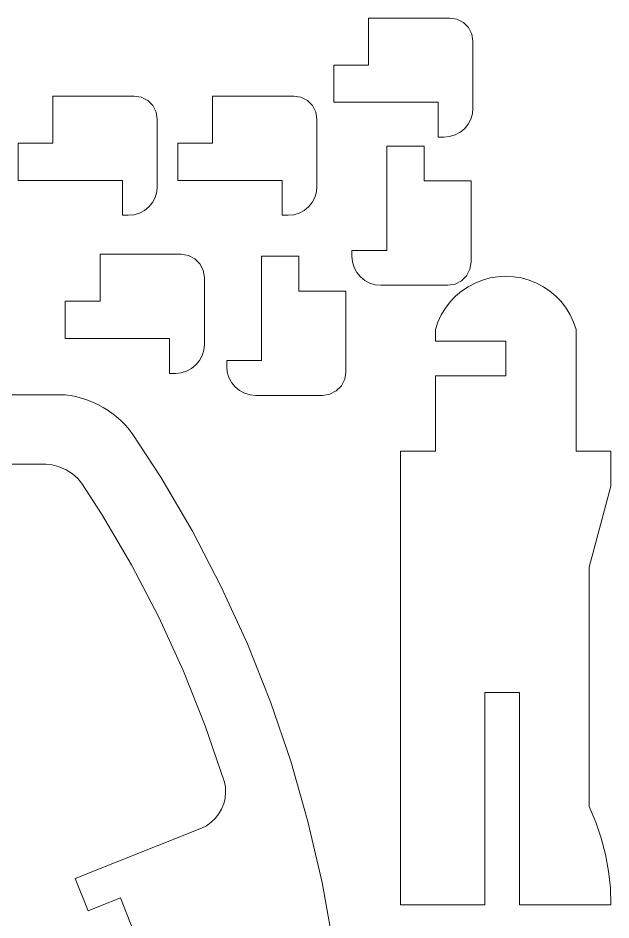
# Model space of a CAD drawing. Header units: millimetres. Extents: x -516 to 519, y -297 to 340.
# Drawn here: x 360.2 to 411.4, y -119.5 to -41.6 of the extents above; entities that cross this region are included whole.
import ezdxf

# ---------------------------------------------------------------- set-up
doc = ezdxf.new("R2010")
doc.units = ezdxf.units.MM
doc.header["$MEASUREMENT"] = 0
doc.layers.add('layer 1', color=7, linetype='Continuous')

msp = doc.modelspace()

# ---------------------------------------------------------------- linework, layer by layer
at = {"layer": 'layer 1', "color": 250, "lineweight": 18}
for points, knots in [([(387.4332, -48.8649), (387.4332, -48.8649), (387.4332, -45.6486), (387.4332, -45.6486), (387.4332, -45.6486), (390.4344, -45.6486), (390.4344, -45.6486), (390.4344, -45.6486), (390.4344, -41.5884), (390.4344, -41.5884), (390.4344, -41.5884), (397.438, -41.5884), (397.438, -41.5884), (397.438, -41.5884), (398.0564, -41.6864), (398.0564, -41.6864), (398.0564, -41.6864), (398.614, -41.9706), (398.614, -41.9706), (398.614, -41.9706), (399.0569, -42.4135), (399.0569, -42.4135), (399.0569, -42.4135), (399.3411, -42.9711), (399.3411, -42.9711), (399.3411, -42.9711), (399.4389, -43.5895), (399.4389, -43.5895), (399.4389, -43.5895), (399.4389, -49.374), (399.4389, -49.374), (399.4389, -49.374), (399.391, -49.8617), (399.391, -49.8617), (399.391, -49.8617), (399.2488, -50.3307), (399.2488, -50.3307), (399.2488, -50.3307), (399.0175, -50.7632), (399.0175, -50.7632), (399.0175, -50.7632), (398.7064, -51.1426), (398.7064, -51.1426), (398.7064, -51.1426), (398.3274, -51.4532), (398.3274, -51.4532), (398.3274, -51.4532), (397.895, -51.6844), (397.895, -51.6844), (397.895, -51.6844), (397.4259, -51.8272), (397.4259, -51.8272), (397.4259, -51.8272), (396.9377, -51.8752), (396.9377, -51.8752), (396.9377, -51.8752), (396.4375, -51.8752), (396.4375, -51.8752), (396.4375, -51.8752), (396.4375, -48.8649), (396.4375, -48.8649), (396.4375, -48.8649), (387.4332, -48.8649), (387.4332, -48.8649)], [0, 0, 0, 0, 0.047619, 0.047619, 0.047619, 0.0952381, 0.0952381, 0.0952381, 0.1428571, 0.1428571, 0.1428571, 0.1904762, 0.1904762, 0.1904762, 0.2380952, 0.2380952, 0.2380952, 0.2857143, 0.2857143, 0.2857143, 0.3333333, 0.3333333, 0.3333333, 0.3809524, 0.3809524, 0.3809524, 0.4285714, 0.4285714, 0.4285714, 0.4761905, 0.4761905, 0.4761905, 0.5238095, 0.5238095, 0.5238095, 0.5714286, 0.5714286, 0.5714286, 0.6190476, 0.6190476, 0.6190476, 0.6666667, 0.6666667, 0.6666667, 0.7142857, 0.7142857, 0.7142857, 0.7619048, 0.7619048, 0.7619048, 0.8095238, 0.8095238, 0.8095238, 0.8571429, 0.8571429, 0.8571429, 0.9047619, 0.9047619, 0.9047619, 0.952381, 0.952381, 0.952381, 1, 1, 1, 1]), ([(360.1955, -55.6025), (360.1955, -55.6025), (360.1955, -52.3862), (360.1955, -52.3862), (360.1955, -52.3862), (363.1967, -52.3862), (363.1967, -52.3862), (363.1967, -52.3862), (363.1967, -48.326), (363.1967, -48.326), (363.1967, -48.326), (370.2004, -48.326), (370.2004, -48.326), (370.2004, -48.326), (370.8187, -48.424), (370.8187, -48.424), (370.8187, -48.424), (371.3763, -48.7082), (371.3763, -48.7082), (371.3763, -48.7082), (371.8193, -49.151), (371.8193, -49.151), (371.8193, -49.151), (372.1035, -49.7086), (372.1035, -49.7086), (372.1035, -49.7086), (372.2012, -50.3271), (372.2012, -50.3271), (372.2012, -50.3271), (372.2012, -56.1116), (372.2012, -56.1116), (372.2012, -56.1116), (372.1533, -56.5992), (372.1533, -56.5992), (372.1533, -56.5992), (372.0111, -57.0683), (372.0111, -57.0683), (372.0111, -57.0683), (371.7799, -57.5008), (371.7799, -57.5008), (371.7799, -57.5008), (371.4687, -57.8801), (371.4687, -57.8801), (371.4687, -57.8801), (371.0897, -58.1908), (371.0897, -58.1908), (371.0897, -58.1908), (370.6573, -58.422), (370.6573, -58.422), (370.6573, -58.422), (370.1883, -58.5647), (370.1883, -58.5647), (370.1883, -58.5647), (369.7, -58.6127), (369.7, -58.6127), (369.7, -58.6127), (369.1998, -58.6127), (369.1998, -58.6127), (369.1998, -58.6127), (369.1998, -55.6025), (369.1998, -55.6025), (369.1998, -55.6025), (360.1955, -55.6025), (360.1955, -55.6025)], [0, 0, 0, 0, 0.047619, 0.047619, 0.047619, 0.0952381, 0.0952381, 0.0952381, 0.1428571, 0.1428571, 0.1428571, 0.1904762, 0.1904762, 0.1904762, 0.2380952, 0.2380952, 0.2380952, 0.2857143, 0.2857143, 0.2857143, 0.3333333, 0.3333333, 0.3333333, 0.3809524, 0.3809524, 0.3809524, 0.4285714, 0.4285714, 0.4285714, 0.4761905, 0.4761905, 0.4761905, 0.5238095, 0.5238095, 0.5238095, 0.5714286, 0.5714286, 0.5714286, 0.6190476, 0.6190476, 0.6190476, 0.6666667, 0.6666667, 0.6666667, 0.7142857, 0.7142857, 0.7142857, 0.7619048, 0.7619048, 0.7619048, 0.8095238, 0.8095238, 0.8095238, 0.8571429, 0.8571429, 0.8571429, 0.9047619, 0.9047619, 0.9047619, 0.952381, 0.952381, 0.952381, 1, 1, 1, 1]), ([(373.9774, -55.6025), (373.9774, -55.6025), (373.9774, -52.3862), (373.9774, -52.3862), (373.9774, -52.3862), (376.9785, -52.3862), (376.9785, -52.3862), (376.9785, -52.3862), (376.9785, -48.326), (376.9785, -48.326), (376.9785, -48.326), (383.9822, -48.326), (383.9822, -48.326), (383.9822, -48.326), (384.6005, -48.424), (384.6005, -48.424), (384.6005, -48.424), (385.1581, -48.7082), (385.1581, -48.7082), (385.1581, -48.7082), (385.601, -49.151), (385.601, -49.151), (385.601, -49.151), (385.8852, -49.7086), (385.8852, -49.7086), (385.8852, -49.7086), (385.9831, -50.3271), (385.9831, -50.3271), (385.9831, -50.3271), (385.9831, -56.1116), (385.9831, -56.1116), (385.9831, -56.1116), (385.9351, -56.5992), (385.9351, -56.5992), (385.9351, -56.5992), (385.7929, -57.0683), (385.7929, -57.0683), (385.7929, -57.0683), (385.5616, -57.5008), (385.5616, -57.5008), (385.5616, -57.5008), (385.2505, -57.8801), (385.2505, -57.8801), (385.2505, -57.8801), (384.8716, -58.1908), (384.8716, -58.1908), (384.8716, -58.1908), (384.4392, -58.422), (384.4392, -58.422), (384.4392, -58.422), (383.9701, -58.5647), (383.9701, -58.5647), (383.9701, -58.5647), (383.4819, -58.6127), (383.4819, -58.6127), (383.4819, -58.6127), (382.9816, -58.6127), (382.9816, -58.6127), (382.9816, -58.6127), (382.9816, -55.6025), (382.9816, -55.6025), (382.9816, -55.6025), (373.9774, -55.6025), (373.9774, -55.6025)], [0, 0, 0, 0, 0.047619, 0.047619, 0.047619, 0.0952381, 0.0952381, 0.0952381, 0.1428571, 0.1428571, 0.1428571, 0.1904762, 0.1904762, 0.1904762, 0.2380952, 0.2380952, 0.2380952, 0.2857143, 0.2857143, 0.2857143, 0.3333333, 0.3333333, 0.3333333, 0.3809524, 0.3809524, 0.3809524, 0.4285714, 0.4285714, 0.4285714, 0.4761905, 0.4761905, 0.4761905, 0.5238095, 0.5238095, 0.5238095, 0.5714286, 0.5714286, 0.5714286, 0.6190476, 0.6190476, 0.6190476, 0.6666667, 0.6666667, 0.6666667, 0.7142857, 0.7142857, 0.7142857, 0.7619048, 0.7619048, 0.7619048, 0.8095238, 0.8095238, 0.8095238, 0.8571429, 0.8571429, 0.8571429, 0.9047619, 0.9047619, 0.9047619, 0.952381, 0.952381, 0.952381, 1, 1, 1, 1]), ([(392.0033, -52.6548), (392.0033, -52.6548), (395.2196, -52.6548), (395.2196, -52.6548), (395.2196, -52.6548), (395.2196, -55.6558), (395.2196, -55.6558), (395.2196, -55.6558), (399.2798, -55.6558), (399.2798, -55.6558), (399.2798, -55.6558), (399.2798, -62.6595), (399.2798, -62.6595), (399.2798, -62.6595), (399.1818, -63.2778), (399.1818, -63.2778), (399.1818, -63.2778), (398.8976, -63.8354), (398.8976, -63.8354), (398.8976, -63.8354), (398.4546, -64.2784), (398.4546, -64.2784), (398.4546, -64.2784), (397.897, -64.5627), (397.897, -64.5627), (397.897, -64.5627), (397.2787, -64.6605), (397.2787, -64.6605), (397.2787, -64.6605), (391.4942, -64.6605), (391.4942, -64.6605), (391.4942, -64.6605), (391.0065, -64.6124), (391.0065, -64.6124), (391.0065, -64.6124), (390.5375, -64.4702), (390.5375, -64.4702), (390.5375, -64.4702), (390.105, -64.2391), (390.105, -64.2391), (390.105, -64.2391), (389.7256, -63.9278), (389.7256, -63.9278), (389.7256, -63.9278), (389.415, -63.549), (389.415, -63.549), (389.415, -63.549), (389.1838, -63.1166), (389.1838, -63.1166), (389.1838, -63.1166), (389.0409, -62.6474), (389.0409, -62.6474), (389.0409, -62.6474), (388.993, -62.1593), (388.993, -62.1593), (388.993, -62.1593), (388.993, -61.6589), (388.993, -61.6589), (388.993, -61.6589), (392.0033, -61.6589), (392.0033, -61.6589), (392.0033, -61.6589), (392.0033, -52.6548), (392.0033, -52.6548)], [0, 0, 0, 0, 0.047619, 0.047619, 0.047619, 0.0952381, 0.0952381, 0.0952381, 0.1428571, 0.1428571, 0.1428571, 0.1904762, 0.1904762, 0.1904762, 0.2380952, 0.2380952, 0.2380952, 0.2857143, 0.2857143, 0.2857143, 0.3333333, 0.3333333, 0.3333333, 0.3809524, 0.3809524, 0.3809524, 0.4285714, 0.4285714, 0.4285714, 0.4761905, 0.4761905, 0.4761905, 0.5238095, 0.5238095, 0.5238095, 0.5714286, 0.5714286, 0.5714286, 0.6190476, 0.6190476, 0.6190476, 0.6666667, 0.6666667, 0.6666667, 0.7142857, 0.7142857, 0.7142857, 0.7619048, 0.7619048, 0.7619048, 0.8095238, 0.8095238, 0.8095238, 0.8571429, 0.8571429, 0.8571429, 0.9047619, 0.9047619, 0.9047619, 0.952381, 0.952381, 0.952381, 1, 1, 1, 1]), ([(364.2583, -69.2592), (364.2583, -69.2592), (364.2583, -66.0428), (364.2583, -66.0428), (364.2583, -66.0428), (367.2595, -66.0428), (367.2595, -66.0428), (367.2595, -66.0428), (367.2595, -61.9827), (367.2595, -61.9827), (367.2595, -61.9827), (374.2632, -61.9827), (374.2632, -61.9827), (374.2632, -61.9827), (374.8814, -62.0806), (374.8814, -62.0806), (374.8814, -62.0806), (375.439, -62.3649), (375.439, -62.3649), (375.439, -62.3649), (375.8821, -62.8077), (375.8821, -62.8077), (375.8821, -62.8077), (376.1663, -63.3653), (376.1663, -63.3653), (376.1663, -63.3653), (376.264, -63.9838), (376.264, -63.9838), (376.264, -63.9838), (376.264, -69.7683), (376.264, -69.7683), (376.264, -69.7683), (376.216, -70.2559), (376.216, -70.2559), (376.216, -70.2559), (376.0739, -70.725), (376.0739, -70.725), (376.0739, -70.725), (375.8427, -71.1575), (375.8427, -71.1575), (375.8427, -71.1575), (375.5314, -71.5368), (375.5314, -71.5368), (375.5314, -71.5368), (375.1525, -71.8475), (375.1525, -71.8475), (375.1525, -71.8475), (374.7201, -72.0786), (374.7201, -72.0786), (374.7201, -72.0786), (374.2511, -72.2214), (374.2511, -72.2214), (374.2511, -72.2214), (373.7628, -72.2694), (373.7628, -72.2694), (373.7628, -72.2694), (373.2625, -72.2694), (373.2625, -72.2694), (373.2625, -72.2694), (373.2625, -69.2592), (373.2625, -69.2592), (373.2625, -69.2592), (364.2583, -69.2592), (364.2583, -69.2592)], [0, 0, 0, 0, 0.047619, 0.047619, 0.047619, 0.0952381, 0.0952381, 0.0952381, 0.1428571, 0.1428571, 0.1428571, 0.1904762, 0.1904762, 0.1904762, 0.2380952, 0.2380952, 0.2380952, 0.2857143, 0.2857143, 0.2857143, 0.3333333, 0.3333333, 0.3333333, 0.3809524, 0.3809524, 0.3809524, 0.4285714, 0.4285714, 0.4285714, 0.4761905, 0.4761905, 0.4761905, 0.5238095, 0.5238095, 0.5238095, 0.5714286, 0.5714286, 0.5714286, 0.6190476, 0.6190476, 0.6190476, 0.6666667, 0.6666667, 0.6666667, 0.7142857, 0.7142857, 0.7142857, 0.7619048, 0.7619048, 0.7619048, 0.8095238, 0.8095238, 0.8095238, 0.8571429, 0.8571429, 0.8571429, 0.9047619, 0.9047619, 0.9047619, 0.952381, 0.952381, 0.952381, 1, 1, 1, 1]), ([(381.2002, -62.1568), (381.2002, -62.1568), (384.4165, -62.1568), (384.4165, -62.1568), (384.4165, -62.1568), (384.4165, -65.1578), (384.4165, -65.1578), (384.4165, -65.1578), (388.4767, -65.1578), (388.4767, -65.1578), (388.4767, -65.1578), (388.4767, -72.1615), (388.4767, -72.1615), (388.4767, -72.1615), (388.3787, -72.7798), (388.3787, -72.7798), (388.3787, -72.7798), (388.0945, -73.3374), (388.0945, -73.3374), (388.0945, -73.3374), (387.6516, -73.7804), (387.6516, -73.7804), (387.6516, -73.7804), (387.094, -74.0647), (387.094, -74.0647), (387.094, -74.0647), (386.4755, -74.1625), (386.4755, -74.1625), (386.4755, -74.1625), (380.6911, -74.1625), (380.6911, -74.1625), (380.6911, -74.1625), (380.2034, -74.1144), (380.2034, -74.1144), (380.2034, -74.1144), (379.7344, -73.9722), (379.7344, -73.9722), (379.7344, -73.9722), (379.3018, -73.7411), (379.3018, -73.7411), (379.3018, -73.7411), (378.9225, -73.4298), (378.9225, -73.4298), (378.9225, -73.4298), (378.6119, -73.051), (378.6119, -73.051), (378.6119, -73.051), (378.3807, -72.6186), (378.3807, -72.6186), (378.3807, -72.6186), (378.2379, -72.1494), (378.2379, -72.1494), (378.2379, -72.1494), (378.1899, -71.6613), (378.1899, -71.6613), (378.1899, -71.6613), (378.1899, -71.1609), (378.1899, -71.1609), (378.1899, -71.1609), (381.2002, -71.1609), (381.2002, -71.1609), (381.2002, -71.1609), (381.2002, -62.1568), (381.2002, -62.1568)], [0, 0, 0, 0, 0.047619, 0.047619, 0.047619, 0.0952381, 0.0952381, 0.0952381, 0.1428571, 0.1428571, 0.1428571, 0.1904762, 0.1904762, 0.1904762, 0.2380952, 0.2380952, 0.2380952, 0.2857143, 0.2857143, 0.2857143, 0.3333333, 0.3333333, 0.3333333, 0.3809524, 0.3809524, 0.3809524, 0.4285714, 0.4285714, 0.4285714, 0.4761905, 0.4761905, 0.4761905, 0.5238095, 0.5238095, 0.5238095, 0.5714286, 0.5714286, 0.5714286, 0.6190476, 0.6190476, 0.6190476, 0.6666667, 0.6666667, 0.6666667, 0.7142857, 0.7142857, 0.7142857, 0.7619048, 0.7619048, 0.7619048, 0.8095238, 0.8095238, 0.8095238, 0.8571429, 0.8571429, 0.8571429, 0.9047619, 0.9047619, 0.9047619, 0.952381, 0.952381, 0.952381, 1, 1, 1, 1]), ([(403.4706, -99.8062), (403.4706, -99.8062), (400.4691, -99.8062), (400.4691, -99.8062), (400.4691, -99.8062), (400.4691, -118.153), (400.4691, -118.153), (400.4691, -118.153), (393.1987, -118.153), (393.1987, -118.153), (393.1987, -118.153), (393.1987, -78.9908), (393.1987, -78.9908), (393.1987, -78.9908), (396.2002, -78.9908), (396.2002, -78.9908), (396.2002, -78.9908), (396.2002, -72.4874), (396.2002, -72.4874), (396.2002, -72.4874), (402.276, -72.4874), (402.276, -72.4874), (402.276, -72.4874), (402.276, -69.4865), (402.276, -69.4865), (402.276, -69.4865), (396.2002, -69.4865), (396.2002, -69.4865), (396.2002, -69.4865), (396.2002, -68.4859), (396.2002, -68.4859), (396.2002, -68.4859), (396.4199, -67.8408), (396.4199, -67.8408), (396.4199, -67.8408), (396.7081, -67.223), (396.7081, -67.223), (396.7081, -67.223), (397.0608, -66.6395), (397.0608, -66.6395), (397.0608, -66.6395), (397.4752, -66.0977), (397.4752, -66.0977), (397.4752, -66.0977), (397.9448, -65.6041), (397.9448, -65.6041), (397.9448, -65.6041), (398.4654, -65.1639), (398.4654, -65.1639), (398.4654, -65.1639), (399.0301, -64.7824), (399.0301, -64.7824), (399.0301, -64.7824), (399.6325, -64.4636), (399.6325, -64.4636), (399.6325, -64.4636), (400.2662, -64.2121), (400.2662, -64.2121), (400.2662, -64.2121), (400.9229, -64.03), (400.9229, -64.03), (400.9229, -64.03), (401.596, -63.9201), (401.596, -63.9201), (401.596, -63.9201), (402.276, -63.8835), (402.276, -63.8835), (402.276, -63.8835), (402.9567, -63.9201), (402.9567, -63.9201), (402.9567, -63.9201), (403.6298, -64.03), (403.6298, -64.03), (403.6298, -64.03), (404.2864, -64.2121), (404.2864, -64.2121), (404.2864, -64.2121), (404.9201, -64.4636), (404.9201, -64.4636), (404.9201, -64.4636), (405.5225, -64.7824), (405.5225, -64.7824), (405.5225, -64.7824), (406.0873, -65.1639), (406.0873, -65.1639), (406.0873, -65.1639), (406.6079, -65.6041), (406.6079, -65.6041), (406.6079, -65.6041), (407.0781, -66.0977), (407.0781, -66.0977), (407.0781, -66.0977), (407.4919, -66.6395), (407.4919, -66.6395), (407.4919, -66.6395), (407.8446, -67.223), (407.8446, -67.223), (407.8446, -67.223), (408.1327, -67.8408), (408.1327, -67.8408), (408.1327, -67.8408), (408.3525, -68.4859), (408.3525, -68.4859), (408.3525, -68.4859), (408.3525, -78.9908), (408.3525, -78.9908), (408.3525, -78.9908), (411.354, -78.9908), (411.354, -78.9908), (411.354, -78.9908), (411.354, -81.9924), (411.354, -81.9924), (411.354, -81.9924), (409.4738, -88.9955), (409.4738, -88.9955), (409.4738, -88.9955), (409.4738, -109.6491), (409.4738, -109.6491), (409.4738, -109.6491), (410.0419, -110.9968), (410.0419, -110.9968), (410.0419, -110.9968), (410.511, -112.3822), (410.511, -112.3822), (410.511, -112.3822), (410.8783, -113.7982), (410.8783, -113.7982), (410.8783, -113.7982), (411.1424, -115.2372), (411.1424, -115.2372), (411.1424, -115.2372), (411.301, -116.6909), (411.301, -116.6909), (411.301, -116.6909), (411.354, -118.153), (411.354, -118.153), (411.354, -118.153), (403.4706, -118.153), (403.4706, -118.153), (403.4706, -118.153), (403.4706, -99.8062), (403.4706, -99.8062)], [0, 0, 0, 0, 0.0212766, 0.0212766, 0.0212766, 0.0425532, 0.0425532, 0.0425532, 0.0638298, 0.0638298, 0.0638298, 0.0851064, 0.0851064, 0.0851064, 0.106383, 0.106383, 0.106383, 0.1276596, 0.1276596, 0.1276596, 0.1489362, 0.1489362, 0.1489362, 0.1702128, 0.1702128, 0.1702128, 0.1914894, 0.1914894, 0.1914894, 0.212766, 0.212766, 0.212766, 0.2340426, 0.2340426, 0.2340426, 0.2553191, 0.2553191, 0.2553191, 0.2765957, 0.2765957, 0.2765957, 0.2978723, 0.2978723, 0.2978723, 0.3191489, 0.3191489, 0.3191489, 0.3404255, 0.3404255, 0.3404255, 0.3617021, 0.3617021, 0.3617021, 0.3829787, 0.3829787, 0.3829787, 0.4042553, 0.4042553, 0.4042553, 0.4255319, 0.4255319, 0.4255319, 0.4468085, 0.4468085, 0.4468085, 0.4680851, 0.4680851, 0.4680851, 0.4893617, 0.4893617, 0.4893617, 0.5106383, 0.5106383, 0.5106383, 0.5319149, 0.5319149, 0.5319149, 0.5531915, 0.5531915, 0.5531915, 0.5744681, 0.5744681, 0.5744681, 0.5957447, 0.5957447, 0.5957447, 0.6170213, 0.6170213, 0.6170213, 0.6382979, 0.6382979, 0.6382979, 0.6595745, 0.6595745, 0.6595745, 0.6808511, 0.6808511, 0.6808511, 0.7021277, 0.7021277, 0.7021277, 0.7234043, 0.7234043, 0.7234043, 0.7446809, 0.7446809, 0.7446809, 0.7659574, 0.7659574, 0.7659574, 0.787234, 0.787234, 0.787234, 0.8085106, 0.8085106, 0.8085106, 0.8297872, 0.8297872, 0.8297872, 0.8510638, 0.8510638, 0.8510638, 0.8723404, 0.8723404, 0.8723404, 0.893617, 0.893617, 0.893617, 0.9148936, 0.9148936, 0.9148936, 0.9361702, 0.9361702, 0.9361702, 0.9574468, 0.9574468, 0.9574468, 0.9787234, 0.9787234, 0.9787234, 1, 1, 1, 1]), ([(377.9889, -167.9123), (377.9889, -167.9123), (378.0748, -167.4764), (378.0748, -167.4764), (378.0748, -167.4764), (378.0983, -166.9926), (378.0983, -166.9926), (378.0983, -166.9926), (378.0497, -166.5049), (378.0497, -166.5049), (378.0497, -166.5049), (377.9309, -166.025), (377.9309, -166.025), (377.9309, -166.025), (377.744, -165.5645), (377.744, -165.5645), (377.744, -165.5645), (377.4936, -165.1354), (377.4936, -165.1354), (377.4936, -165.1354), (377.1869, -164.7477), (377.1869, -164.7477), (377.1869, -164.7477), (376.8298, -164.4115), (376.8298, -164.4115), (376.8298, -164.4115), (376.4329, -164.1344), (376.4329, -164.1344), (376.4329, -164.1344), (376.0048, -163.9233), (376.0048, -163.9233), (376.0048, -163.9233), (365.1112, -159.5734), (365.1112, -159.5734), (365.1112, -159.5734), (366.2244, -156.786), (366.2244, -156.786), (366.2244, -156.786), (369.0115, -157.8994), (369.0115, -157.8994), (369.0115, -157.8994), (370.1248, -155.112), (370.1248, -155.112), (370.1248, -155.112), (367.3374, -153.999), (367.3374, -153.999), (367.3374, -153.999), (368.4507, -151.211), (368.4507, -151.211), (368.4507, -151.211), (378.0245, -155.0344), (378.0245, -155.0344), (378.0245, -155.0344), (378.4762, -155.1749), (378.4762, -155.1749), (378.4762, -155.1749), (378.9304, -155.2378), (378.9304, -155.2378), (378.9304, -155.2378), (379.3749, -155.2215), (379.3749, -155.2215), (379.3749, -155.2215), (379.8003, -155.1257), (379.8003, -155.1257), (379.8003, -155.1257), (380.1944, -154.9541), (380.1944, -154.9541), (380.1944, -154.9541), (380.5487, -154.7102), (380.5487, -154.7102), (380.5487, -154.7102), (380.8543, -154.3996), (380.8543, -154.3996), (380.8543, -154.3996), (381.1032, -154.0306), (381.1032, -154.0306), (381.1032, -154.0306), (381.2897, -153.6117), (381.2897, -153.6117), (381.2897, -153.6117), (381.4093, -153.1537), (381.4093, -153.1537), (381.4093, -153.1537), (381.4378, -152.9946), (381.4378, -152.9946), (381.4378, -152.9946), (382.0807, -147.9275), (382.0807, -147.9275), (382.0807, -147.9275), (382.4672, -142.8341), (382.4672, -142.8341), (382.4672, -142.8341), (382.5957, -137.7275), (382.5957, -137.7275), (382.5957, -137.7275), (382.4672, -132.6215), (382.4672, -132.6215), (382.4672, -132.6215), (382.0807, -127.5282), (382.0807, -127.5282), (382.0807, -127.5282), (381.4378, -122.4609), (381.4378, -122.4609), (381.4378, -122.4609), (381.4093, -122.3013), (381.4093, -122.3013), (381.4093, -122.3013), (381.2897, -121.8437), (381.2897, -121.8437), (381.2897, -121.8437), (381.1032, -121.425), (381.1032, -121.425), (381.1032, -121.425), (380.8543, -121.056), (380.8543, -121.056), (380.8543, -121.056), (380.5487, -120.7453), (380.5487, -120.7453), (380.5487, -120.7453), (380.1944, -120.5009), (380.1944, -120.5009), (380.1944, -120.5009), (379.8003, -120.3292), (379.8003, -120.3292), (379.8003, -120.3292), (379.3749, -120.2342), (379.3749, -120.2342), (379.3749, -120.2342), (378.9304, -120.2178), (378.9304, -120.2178), (378.9304, -120.2178), (378.4762, -120.2808), (378.4762, -120.2808), (378.4762, -120.2808), (378.0245, -120.4211), (378.0245, -120.4211), (378.0245, -120.4211), (368.4507, -124.2438), (368.4507, -124.2438), (368.4507, -124.2438), (367.3374, -121.4568), (367.3374, -121.4568), (367.3374, -121.4568), (370.1248, -120.3435), (370.1248, -120.3435), (370.1248, -120.3435), (369.0115, -117.5563), (369.0115, -117.5563), (369.0115, -117.5563), (366.2244, -118.6694), (366.2244, -118.6694), (366.2244, -118.6694), (365.1112, -115.8817), (365.1112, -115.8817), (365.1112, -115.8817), (376.0048, -111.5317), (376.0048, -111.5317), (376.0048, -111.5317), (376.4329, -111.3213), (376.4329, -111.3213), (376.4329, -111.3213), (376.8298, -111.0441), (376.8298, -111.0441), (376.8298, -111.0441), (377.1869, -110.708), (377.1869, -110.708), (377.1869, -110.708), (377.4936, -110.3202), (377.4936, -110.3202), (377.4936, -110.3202), (377.744, -109.891), (377.744, -109.891), (377.744, -109.891), (377.9309, -109.4307), (377.9309, -109.4307), (377.9309, -109.4307), (378.0497, -108.9506), (378.0497, -108.9506), (378.0497, -108.9506), (378.0983, -108.4631), (378.0983, -108.4631), (378.0983, -108.4631), (378.0748, -107.9792), (378.0748, -107.9792), (378.0748, -107.9792), (377.9889, -107.5433), (377.9889, -107.5433), (377.9889, -107.5433), (376.3427, -102.708), (376.3427, -102.708), (376.3427, -102.708), (374.4543, -97.9619), (374.4543, -97.9619), (374.4543, -97.9619), (372.3286, -93.3173), (372.3286, -93.3173), (372.3286, -93.3173), (369.9716, -88.7854), (369.9716, -88.7854), (369.9716, -88.7854), (367.3889, -84.3787), (367.3889, -84.3787), (367.3889, -84.3787), (365.6847, -81.7813), (365.6847, -81.7813), (365.6847, -81.7813), (365.3326, -81.3481), (365.3326, -81.3481), (365.3326, -81.3481), (364.8678, -80.9446), (364.8678, -80.9446), (364.8678, -80.9446), (364.3228, -80.5981), (364.3228, -80.5981), (364.3228, -80.5981), (363.734, -80.3319), (363.734, -80.3319), (363.734, -80.3319), (363.1412, -80.1651), (363.1412, -80.1651), (363.1412, -80.1651), (362.5864, -80.1083), (362.5864, -80.1083), (362.5864, -80.1083), (347.3543, -80.1083), (347.3543, -80.1083), (347.3543, -80.1083), (347.0416, -80.0831), (347.0416, -80.0831), (347.0416, -80.0831), (346.7359, -80.0097), (346.7359, -80.0097), (346.7359, -80.0097), (346.4461, -79.8899), (346.4461, -79.8899), (346.4461, -79.8899), (346.1783, -79.726), (346.1783, -79.726), (346.1783, -79.726), (345.9394, -79.5221), (345.9394, -79.5221), (345.9394, -79.5221), (345.7354, -79.2833), (345.7354, -79.2833), (345.7354, -79.2833), (345.5714, -79.0153), (345.5714, -79.0153), (345.5714, -79.0153), (345.4512, -78.7251), (345.4512, -78.7251), (345.4512, -78.7251), (345.3779, -78.4198), (345.3779, -78.4198), (345.3779, -78.4198), (345.3532, -78.1071), (345.3532, -78.1071), (345.3532, -78.1071), (345.3532, -76.1062), (345.3532, -76.1062), (345.3532, -76.1062), (345.3779, -75.7927), (345.3779, -75.7927), (345.3779, -75.7927), (345.4512, -75.4878), (345.4512, -75.4878), (345.4512, -75.4878), (345.5714, -75.1974), (345.5714, -75.1974), (345.5714, -75.1974), (345.7354, -74.9296), (345.7354, -74.9296), (345.7354, -74.9296), (345.9394, -74.6912), (345.9394, -74.6912), (345.9394, -74.6912), (346.1783, -74.4873), (346.1783, -74.4873), (346.1783, -74.4873), (346.4461, -74.3232), (346.4461, -74.3232), (346.4461, -74.3232), (346.7359, -74.2028), (346.7359, -74.2028), (346.7359, -74.2028), (347.0416, -74.1296), (347.0416, -74.1296), (347.0416, -74.1296), (347.3543, -74.1051), (347.3543, -74.1051), (347.3543, -74.1051), (363.8264, -74.1051), (363.8264, -74.1051), (363.8264, -74.1051), (364.2566, -74.123), (364.2566, -74.123), (364.2566, -74.123), (364.7065, -74.1784), (364.7065, -74.1784), (364.7065, -74.1784), (365.1708, -74.2686), (365.1708, -74.2686), (365.1708, -74.2686), (365.6443, -74.3943), (365.6443, -74.3943), (365.6443, -74.3943), (366.1215, -74.5535), (366.1215, -74.5535), (366.1215, -74.5535), (366.5977, -74.7441), (366.5977, -74.7441), (366.5977, -74.7441), (367.0679, -74.9646), (367.0679, -74.9646), (367.0679, -74.9646), (367.5267, -75.2122), (367.5267, -75.2122), (367.5267, -75.2122), (367.969, -75.4846), (367.969, -75.4846), (367.969, -75.4846), (368.3899, -75.7781), (368.3899, -75.7781), (368.3899, -75.7781), (368.7846, -76.0902), (368.7846, -76.0902), (368.7846, -76.0902), (369.1493, -76.4172), (369.1493, -76.4172), (369.1493, -76.4172), (369.4796, -76.7557), (369.4796, -76.7557), (369.4796, -76.7557), (369.772, -77.1012), (369.772, -77.1012), (369.772, -77.1012), (370.0236, -77.451), (370.0236, -77.451), (370.0236, -77.451), (372.4916, -81.2125), (372.4916, -81.2125), (372.4916, -81.2125), (375.2275, -85.8813), (375.2275, -85.8813), (375.2275, -85.8813), (377.7244, -90.6816), (377.7244, -90.6816), (377.7244, -90.6816), (379.9757, -95.6022), (379.9757, -95.6022), (379.9757, -95.6022), (381.9762, -100.6299), (381.9762, -100.6299), (381.9762, -100.6299), (383.7204, -105.7523), (383.7204, -105.7523), (383.7204, -105.7523), (385.2037, -110.956), (385.2037, -110.956), (385.2037, -110.956), (386.4223, -116.2277), (386.4223, -116.2277), (386.4223, -116.2277), (387.3737, -121.5544), (387.3737, -121.5544), (387.3737, -121.5544), (388.0549, -126.9229), (388.0549, -126.9229), (388.0549, -126.9229), (388.4645, -132.3182), (388.4645, -132.3182), (388.4645, -132.3182), (388.5973, -137.5761), (388.5973, -137.5761), (388.5973, -137.5761), (388.5973, -137.8794), (388.5973, -137.8794), (388.5973, -137.8794), (388.4645, -143.1369), (388.4645, -143.1369), (388.4645, -143.1369), (388.0549, -148.5327), (388.0549, -148.5327), (388.0549, -148.5327), (387.3737, -153.9006), (387.3737, -153.9006), (387.3737, -153.9006), (386.4223, -159.2274), (386.4223, -159.2274), (386.4223, -159.2274), (385.2037, -164.4995), (385.2037, -164.4995), (385.2037, -164.4995), (383.7204, -169.7034), (383.7204, -169.7034), (383.7204, -169.7034), (381.9762, -174.8257), (381.9762, -174.8257), (381.9762, -174.8257), (379.9757, -179.8534), (379.9757, -179.8534), (379.9757, -179.8534), (377.7244, -184.7741), (377.7244, -184.7741), (377.7244, -184.7741), (375.2275, -189.5744), (375.2275, -189.5744), (375.2275, -189.5744), (372.4916, -194.2429), (372.4916, -194.2429), (372.4916, -194.2429), (370.0236, -198.0045), (370.0236, -198.0045), (370.0236, -198.0045), (369.772, -198.3538), (369.772, -198.3538), (369.772, -198.3538), (369.4796, -198.7), (369.4796, -198.7), (369.4796, -198.7), (369.1493, -199.0383), (369.1493, -199.0383), (369.1493, -199.0383), (368.7846, -199.3653), (368.7846, -199.3653), (368.7846, -199.3653), (368.3899, -199.6775), (368.3899, -199.6775), (368.3899, -199.6775), (367.969, -199.9712), (367.969, -199.9712), (367.969, -199.9712), (367.5267, -200.2435), (367.5267, -200.2435), (367.5267, -200.2435), (367.0679, -200.491), (367.0679, -200.491), (367.0679, -200.491), (366.5977, -200.7112), (366.5977, -200.7112), (366.5977, -200.7112), (366.1215, -200.9022), (366.1215, -200.9022), (366.1215, -200.9022), (365.6443, -201.0612), (365.6443, -201.0612), (365.6443, -201.0612), (365.1708, -201.1864), (365.1708, -201.1864), (365.1708, -201.1864), (364.7065, -201.2772), (364.7065, -201.2772), (364.7065, -201.2772), (364.2566, -201.3319), (364.2566, -201.3319), (364.2566, -201.3319), (363.8264, -201.3504), (363.8264, -201.3504), (363.8264, -201.3504), (347.3543, -201.3504), (347.3543, -201.3504), (347.3543, -201.3504), (347.0416, -201.326), (347.0416, -201.326), (347.0416, -201.326), (346.7359, -201.2527), (346.7359, -201.2527), (346.7359, -201.2527), (346.4461, -201.1324), (346.4461, -201.1324), (346.4461, -201.1324), (346.1783, -200.9682), (346.1783, -200.9682), (346.1783, -200.9682), (345.9394, -200.7644), (345.9394, -200.7644), (345.9394, -200.7644), (345.7354, -200.5254), (345.7354, -200.5254), (345.7354, -200.5254), (345.5714, -200.2575), (345.5714, -200.2575), (345.5714, -200.2575), (345.4512, -199.9678), (345.4512, -199.9678), (345.4512, -199.9678), (345.3779, -199.6623), (345.3779, -199.6623), (345.3779, -199.6623), (345.3532, -199.3495), (345.3532, -199.3495), (345.3532, -199.3495), (345.3532, -197.3484), (345.3532, -197.3484), (345.3532, -197.3484), (345.3779, -197.0357), (345.3779, -197.0357), (345.3779, -197.0357), (345.4512, -196.73), (345.4512, -196.73), (345.4512, -196.73), (345.5714, -196.4402), (345.5714, -196.4402), (345.5714, -196.4402), (345.7354, -196.1723), (345.7354, -196.1723), (345.7354, -196.1723), (345.9394, -195.9335), (345.9394, -195.9335), (345.9394, -195.9335), (346.1783, -195.7295), (346.1783, -195.7295), (346.1783, -195.7295), (346.4461, -195.5655), (346.4461, -195.5655), (346.4461, -195.5655), (346.7359, -195.4453), (346.7359, -195.4453), (346.7359, -195.4453), (347.0416, -195.372), (347.0416, -195.372), (347.0416, -195.372), (347.3543, -195.3473), (347.3543, -195.3473), (347.3543, -195.3473), (362.5864, -195.3473), (362.5864, -195.3473), (362.5864, -195.3473), (363.1412, -195.2906), (363.1412, -195.2906), (363.1412, -195.2906), (363.734, -195.1231), (363.734, -195.1231), (363.734, -195.1231), (364.3228, -194.8576), (364.3228, -194.8576), (364.3228, -194.8576), (364.8678, -194.5109), (364.8678, -194.5109), (364.8678, -194.5109), (365.3326, -194.1073), (365.3326, -194.1073), (365.3326, -194.1073), (365.6847, -193.6743), (365.6847, -193.6743), (365.6847, -193.6743), (367.3889, -191.0769), (367.3889, -191.0769), (367.3889, -191.0769), (369.9716, -186.6697), (369.9716, -186.6697), (369.9716, -186.6697), (372.3286, -182.1382), (372.3286, -182.1382), (372.3286, -182.1382), (374.4543, -177.4931), (374.4543, -177.4931), (374.4543, -177.4931), (376.3427, -172.7475), (376.3427, -172.7475), (376.3427, -172.7475), (377.9889, -167.9123), (377.9889, -167.9123)], [0, 0, 0, 0, 0.0053476, 0.0053476, 0.0053476, 0.0106952, 0.0106952, 0.0106952, 0.0160428, 0.0160428, 0.0160428, 0.0213904, 0.0213904, 0.0213904, 0.026738, 0.026738, 0.026738, 0.0320856, 0.0320856, 0.0320856, 0.0374332, 0.0374332, 0.0374332, 0.0427807, 0.0427807, 0.0427807, 0.0481283, 0.0481283, 0.0481283, 0.0534759, 0.0534759, 0.0534759, 0.0588235, 0.0588235, 0.0588235, 0.0641711, 0.0641711, 0.0641711, 0.0695187, 0.0695187, 0.0695187, 0.0748663, 0.0748663, 0.0748663, 0.0802139, 0.0802139, 0.0802139, 0.0855615, 0.0855615, 0.0855615, 0.0909091, 0.0909091, 0.0909091, 0.0962567, 0.0962567, 0.0962567, 0.1016043, 0.1016043, 0.1016043, 0.1069519, 0.1069519, 0.1069519, 0.1122995, 0.1122995, 0.1122995, 0.1176471, 0.1176471, 0.1176471, 0.1229947, 0.1229947, 0.1229947, 0.1283422, 0.1283422, 0.1283422, 0.1336898, 0.1336898, 0.1336898, 0.1390374, 0.1390374, 0.1390374, 0.144385, 0.144385, 0.144385, 0.1497326, 0.1497326, 0.1497326, 0.1550802, 0.1550802, 0.1550802, 0.1604278, 0.1604278, 0.1604278, 0.1657754, 0.1657754, 0.1657754, 0.171123, 0.171123, 0.171123, 0.1764706, 0.1764706, 0.1764706, 0.1818182, 0.1818182, 0.1818182, 0.1871658, 0.1871658, 0.1871658, 0.1925134, 0.1925134, 0.1925134, 0.197861, 0.197861, 0.197861, 0.2032086, 0.2032086, 0.2032086, 0.2085561, 0.2085561, 0.2085561, 0.2139037, 0.2139037, 0.2139037, 0.2192513, 0.2192513, 0.2192513, 0.2245989, 0.2245989, 0.2245989, 0.2299465, 0.2299465, 0.2299465, 0.2352941, 0.2352941, 0.2352941, 0.2406417, 0.2406417, 0.2406417, 0.2459893, 0.2459893, 0.2459893, 0.2513369, 0.2513369, 0.2513369, 0.2566845, 0.2566845, 0.2566845, 0.2620321, 0.2620321, 0.2620321, 0.2673797, 0.2673797, 0.2673797, 0.2727273, 0.2727273, 0.2727273, 0.2780749, 0.2780749, 0.2780749, 0.2834225, 0.2834225, 0.2834225, 0.2887701, 0.2887701, 0.2887701, 0.2941176, 0.2941176, 0.2941176, 0.2994652, 0.2994652, 0.2994652, 0.3048128, 0.3048128, 0.3048128, 0.3101604, 0.3101604, 0.3101604, 0.315508, 0.315508, 0.315508, 0.3208556, 0.3208556, 0.3208556, 0.3262032, 0.3262032, 0.3262032, 0.3315508, 0.3315508, 0.3315508, 0.3368984, 0.3368984, 0.3368984, 0.342246, 0.342246, 0.342246, 0.3475936, 0.3475936, 0.3475936, 0.3529412, 0.3529412, 0.3529412, 0.3582888, 0.3582888, 0.3582888, 0.3636364, 0.3636364, 0.3636364, 0.368984, 0.368984, 0.368984, 0.3743316, 0.3743316, 0.3743316, 0.3796791, 0.3796791, 0.3796791, 0.3850267, 0.3850267, 0.3850267, 0.3903743, 0.3903743, 0.3903743, 0.3957219, 0.3957219, 0.3957219, 0.4010695, 0.4010695, 0.4010695, 0.4064171, 0.4064171, 0.4064171, 0.4117647, 0.4117647, 0.4117647, 0.4171123, 0.4171123, 0.4171123, 0.4224599, 0.4224599, 0.4224599, 0.4278075, 0.4278075, 0.4278075, 0.4331551, 0.4331551, 0.4331551, 0.4385027, 0.4385027, 0.4385027, 0.4438503, 0.4438503, 0.4438503, 0.4491979, 0.4491979, 0.4491979, 0.4545455, 0.4545455, 0.4545455, 0.459893, 0.459893, 0.459893, 0.4652406, 0.4652406, 0.4652406, 0.4705882, 0.4705882, 0.4705882, 0.4759358, 0.4759358, 0.4759358, 0.4812834, 0.4812834, 0.4812834, 0.486631, 0.486631, 0.486631, 0.4919786, 0.4919786, 0.4919786, 0.4973262, 0.4973262, 0.4973262, 0.5026738, 0.5026738, 0.5026738, 0.5080214, 0.5080214, 0.5080214, 0.513369, 0.513369, 0.513369, 0.5187166, 0.5187166, 0.5187166, 0.5240642, 0.5240642, 0.5240642, 0.5294118, 0.5294118, 0.5294118, 0.5347594, 0.5347594, 0.5347594, 0.540107, 0.540107, 0.540107, 0.5454545, 0.5454545, 0.5454545, 0.5508021, 0.5508021, 0.5508021, 0.5561497, 0.5561497, 0.5561497, 0.5614973, 0.5614973, 0.5614973, 0.5668449, 0.5668449, 0.5668449, 0.5721925, 0.5721925, 0.5721925, 0.5775401, 0.5775401, 0.5775401, 0.5828877, 0.5828877, 0.5828877, 0.5882353, 0.5882353, 0.5882353, 0.5935829, 0.5935829, 0.5935829, 0.5989305, 0.5989305, 0.5989305, 0.6042781, 0.6042781, 0.6042781, 0.6096257, 0.6096257, 0.6096257, 0.6149733, 0.6149733, 0.6149733, 0.6203209, 0.6203209, 0.6203209, 0.6256684, 0.6256684, 0.6256684, 0.631016, 0.631016, 0.631016, 0.6363636, 0.6363636, 0.6363636, 0.6417112, 0.6417112, 0.6417112, 0.6470588, 0.6470588, 0.6470588, 0.6524064, 0.6524064, 0.6524064, 0.657754, 0.657754, 0.657754, 0.6631016, 0.6631016, 0.6631016, 0.6684492, 0.6684492, 0.6684492, 0.6737968, 0.6737968, 0.6737968, 0.6791444, 0.6791444, 0.6791444, 0.684492, 0.684492, 0.684492, 0.6898396, 0.6898396, 0.6898396, 0.6951872, 0.6951872, 0.6951872, 0.7005348, 0.7005348, 0.7005348, 0.7058824, 0.7058824, 0.7058824, 0.7112299, 0.7112299, 0.7112299, 0.7165775, 0.7165775, 0.7165775, 0.7219251, 0.7219251, 0.7219251, 0.7272727, 0.7272727, 0.7272727, 0.7326203, 0.7326203, 0.7326203, 0.7379679, 0.7379679, 0.7379679, 0.7433155, 0.7433155, 0.7433155, 0.7486631, 0.7486631, 0.7486631, 0.7540107, 0.7540107, 0.7540107, 0.7593583, 0.7593583, 0.7593583, 0.7647059, 0.7647059, 0.7647059, 0.7700535, 0.7700535, 0.7700535, 0.7754011, 0.7754011, 0.7754011, 0.7807487, 0.7807487, 0.7807487, 0.7860963, 0.7860963, 0.7860963, 0.7914439, 0.7914439, 0.7914439, 0.7967914, 0.7967914, 0.7967914, 0.802139, 0.802139, 0.802139, 0.8074866, 0.8074866, 0.8074866, 0.8128342, 0.8128342, 0.8128342, 0.8181818, 0.8181818, 0.8181818, 0.8235294, 0.8235294, 0.8235294, 0.828877, 0.828877, 0.828877, 0.8342246, 0.8342246, 0.8342246, 0.8395722, 0.8395722, 0.8395722, 0.8449198, 0.8449198, 0.8449198, 0.8502674, 0.8502674, 0.8502674, 0.855615, 0.855615, 0.855615, 0.8609626, 0.8609626, 0.8609626, 0.8663102, 0.8663102, 0.8663102, 0.8716578, 0.8716578, 0.8716578, 0.8770053, 0.8770053, 0.8770053, 0.8823529, 0.8823529, 0.8823529, 0.8877005, 0.8877005, 0.8877005, 0.8930481, 0.8930481, 0.8930481, 0.8983957, 0.8983957, 0.8983957, 0.9037433, 0.9037433, 0.9037433, 0.9090909, 0.9090909, 0.9090909, 0.9144385, 0.9144385, 0.9144385, 0.9197861, 0.9197861, 0.9197861, 0.9251337, 0.9251337, 0.9251337, 0.9304813, 0.9304813, 0.9304813, 0.9358289, 0.9358289, 0.9358289, 0.9411765, 0.9411765, 0.9411765, 0.9465241, 0.9465241, 0.9465241, 0.9518717, 0.9518717, 0.9518717, 0.9572193, 0.9572193, 0.9572193, 0.9625668, 0.9625668, 0.9625668, 0.9679144, 0.9679144, 0.9679144, 0.973262, 0.973262, 0.973262, 0.9786096, 0.9786096, 0.9786096, 0.9839572, 0.9839572, 0.9839572, 0.9893048, 0.9893048, 0.9893048, 0.9946524, 0.9946524, 0.9946524, 1, 1, 1, 1])]:
    msp.add_open_spline(points, degree=3, knots=knots, dxfattribs=at)

doc.saveas('drawing.dxf')
